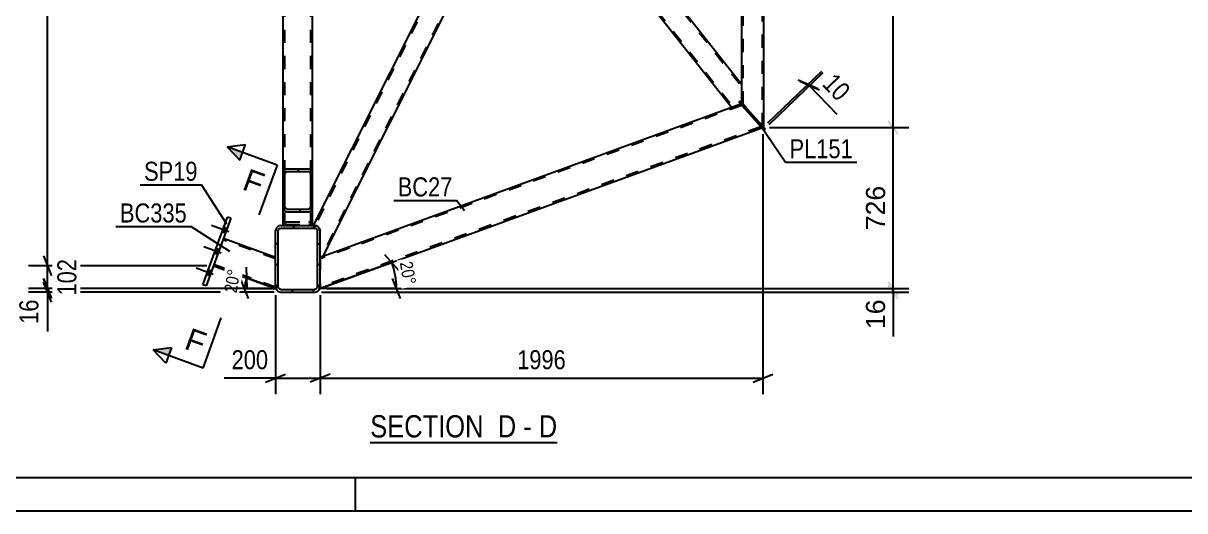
# Model space of a CAD drawing. Header units: millimetres. Extents: x -147 to 1042, y -583 to 258.
# Drawn here: x -57.9 to 116.6, y -583.3 to -510 of the extents above; entities that cross this region are included whole.
import ezdxf

# ---------------------------------------------------------------- set-up
doc = ezdxf.new("R2010")
doc.units = ezdxf.units.MM
doc.linetypes.add('DXK_LINE_DOT2', pattern=[3.9198, 1.9599, -1.9599])
doc.styles.add('Arial', font='arial.ttf', dxfattribs={"height": 0.2})
doc.styles.add('Arial Narrow', font='ARIALN.TTF', dxfattribs={"height": 0.2})

# ---------------------------------------------------------------- blocks, each defined once
blk = doc.blocks.new('Unknown-335478933-1131')
at = {"color": 5, "linetype": 'Continuous'}
for p, q in [((-141.98, -578.25), (1037.02, -578.25)), ((-7.98, -583.25), (-7.98, -578.25)), ((-146.98, -583.25), (1042.02, -583.25))]:
    blk.add_line(p, q, dxfattribs=at)
blk = doc.blocks.new('Unknown-335478933-16 - 3104')
at = {"color": 6, "linetype": 'Continuous'}
blk.add_line((-5.78, -572.98), (22.29, -572.98), dxfattribs=at)
at = {"color": 0, "linetype": 'Continuous'}
for points in [[(12.33, -572.23), (12.33, -568.73), (-5.78, -568.73), (-5.78, -572.23)], [(16.15, -572.23), (16.15, -568.73), (13.38, -568.73), (13.38, -572.23)], [(18.48, -572.23), (18.48, -568.73), (17.2, -568.73), (17.2, -572.23)], [(22.29, -572.23), (22.29, -568.73), (19.53, -568.73), (19.53, -572.23)]]:
    blk.add_wipeout(points, dxfattribs=at)
at = {"color": 7, "linetype": 'Continuous', "style": 'Arial Narrow'}
for s, p in [('SECTION ', (-5.78, -572.23)), ('D', (13.38, -572.23)), ('D', (19.53, -572.23)), ('-', (17.2, -572.23))]:
    blk.add_text(s, height=3.34, dxfattribs=at).set_placement(p)
blk = doc.blocks.new('Part-335478933-3254 - 3104')
at = {"color": 2, "linetype": 'Continuous'}
for p, q in [((-30.94, -549.29), (-27.24, -539.11)), ((-26.74, -539.29), (-30.44, -549.47)), ((-26.74, -539.29), (-27.24, -539.11)), ((-30.44, -549.47), (-30.94, -549.29))]:
    blk.add_line(p, q, dxfattribs=at)
blk = doc.blocks.new('Part-335478933-3125 - 3104')
at = {"color": 2, "linetype": 'Continuous'}
for p, q in [((17.75, -482.9), (19.01, -480.4)), ((19.01, -480.4), (19.48, -480.35)), ((19.48, -480.35), (50.01, -519.17)), ((17.83, -483.65), (17.75, -482.9)), ((17.83, -483.65), (48.52, -522.67)), ((50.01, -521.92), (50.01, -519.17))]:
    blk.add_line(p, q, dxfattribs=at)
at = {"color": 7, "linetype": 'DXK_LINE_DOT2'}
for p, q in [((17.98, -483.2), (19.24, -480.69)), ((19.24, -480.69), (19.28, -480.62)), ((19.32, -480.6), (19.28, -480.62)), ((19.33, -480.58), (19.32, -480.6)), ((19.32, -480.6), (19.33, -480.58)), ((19.33, -480.58), (19.36, -480.55)), ((19.36, -480.55), (19.38, -480.55)), ((19.36, -480.55), (19.38, -480.55)), ((19.38, -480.55), (19.48, -480.35)), ((19.38, -480.55), (50.01, -519.49)), ((17.95, -483.28), (17.98, -483.2)), ((17.93, -483.45), (17.83, -483.65)), ((17.92, -483.42), (17.94, -483.36)), ((17.92, -483.42), (17.93, -483.45)), ((17.93, -483.45), (17.92, -483.42)), ((17.93, -483.45), (48.72, -522.59)), ((17.94, -483.35), (17.95, -483.28)), ((17.94, -483.36), (17.94, -483.35)), ((17.94, -483.35), (17.94, -483.36)), ((49.88, -522.17), (48.52, -522.67)), ((49.79, -521.68), (49.59, -521.85)), ((49.88, -522.17), (49.59, -521.85)), ((50.01, -521.92), (49.79, -521.68))]:
    blk.add_line(p, q, dxfattribs=at)
blk = doc.blocks.new('Part-335478933-3130 - 3104')
at = {"color": 2, "linetype": 'Continuous'}
for p, q in [((53.35, -409.86), (52.95, -410.44)), ((53.35, -525.64), (53.35, -409.86)), ((52.95, -410.44), (50.41, -414.05)), ((50.01, -519.17), (50.01, -419.3))]:
    blk.add_line(p, q, dxfattribs=at)
at = {"color": 7, "linetype": 'DXK_LINE_DOT2'}
for p, q in [((53.35, -409.86), (53.23, -410.03)), ((53.15, -525.42), (53.15, -410.15)), ((50.41, -414.05), (50.01, -414.62)), ((50.01, -414.62), (50.01, -419.3)), ((50.21, -522.15), (50.21, -414.34)), ((50.01, -521.92), (50.01, -519.17)), ((53.35, -525.64), (50.01, -521.92))]:
    blk.add_line(p, q, dxfattribs=at)
blk = doc.blocks.new('Part-335478933-3136 - 3104')
at = {"linetype": 'Continuous'}
h = blk.add_hatch(dxfattribs=at)
h.set_pattern_fill('', scale=0.7, style=0, pattern_type=0)
h.set_pattern_definition([(45, (-18.8528, -537.528), (-1.57154, 1.57154), [])])
h.paths.add_polyline_path([(-18.85, -532.66), (-18.85, -537.53), (-18.81, -537.83), (-18.7, -538.08), (-18.52, -538.25), (-18.32, -538.31), (-14.99, -538.31), (-14.78, -538.25), (-14.61, -538.08), (-14.49, -537.83), (-14.45, -537.53), (-14.45, -532.66), (-14.49, -532.36), (-14.61, -532.11), (-14.78, -531.94), (-14.99, -531.88), (-18.32, -531.88), (-18.52, -531.94), (-18.7, -532.11), (-18.81, -532.36)])
h.paths.add_polyline_path([(-18.51, -532.39), (-18.42, -532.3), (-18.32, -532.27), (-14.99, -532.27), (-14.88, -532.3), (-14.8, -532.39), (-14.74, -532.51), (-14.72, -532.66), (-14.72, -537.53), (-14.74, -537.68), (-14.8, -537.8), (-14.88, -537.89), (-14.99, -537.92), (-18.32, -537.92), (-18.42, -537.89), (-18.51, -537.8), (-18.57, -537.68), (-18.59, -537.53), (-18.59, -532.66), (-18.57, -532.51)])
at = {"color": 2, "linetype": 'Continuous'}
for p, q in [((-18.32, -531.88), (-18.52, -531.94)), ((-18.32, -531.88), (-14.99, -531.88)), ((-14.78, -531.94), (-14.99, -531.88)), ((-18.81, -532.36), (-18.85, -532.66)), ((-18.85, -537.53), (-18.85, -532.66)), ((-18.59, -532.66), (-18.57, -532.51)), ((-18.59, -537.53), (-18.59, -532.66)), ((-18.42, -532.3), (-18.32, -532.27)), ((-18.32, -532.27), (-14.99, -532.27)), ((-14.99, -532.27), (-14.88, -532.3)), ((-14.74, -532.51), (-14.72, -532.66)), ((-14.72, -537.53), (-14.72, -532.66)), ((-14.45, -532.66), (-14.49, -532.36)), ((-14.45, -537.53), (-14.45, -532.66)), ((-18.85, -540.38), (-18.85, -537.53)), ((-18.85, -537.53), (-18.81, -537.83)), ((-18.57, -537.68), (-18.59, -537.53)), ((-18.52, -538.25), (-18.32, -538.31)), ((-18.32, -537.92), (-18.42, -537.89)), ((-18.32, -537.92), (-14.99, -537.92)), ((-18.32, -538.31), (-14.99, -538.31)), ((-14.88, -537.89), (-14.99, -537.92)), ((-14.99, -538.31), (-14.78, -538.25)), ((-14.72, -537.53), (-14.74, -537.68)), ((-14.49, -537.83), (-14.45, -537.53)), ((-14.45, -540.38), (-14.45, -537.53))]:
    blk.add_line(p, q, dxfattribs=at)
at = {"color": 7, "linetype": 'DXK_LINE_DOT2'}
for p, q in [((-18.85, -537.53), (-18.85, -532.66)), ((-18.59, -540.38), (-18.59, -532.66)), ((-14.72, -540.38), (-14.72, -532.66)), ((-14.45, -537.53), (-14.45, -532.66)), ((-18.85, -540.38), (-14.45, -540.38)), ((-18.82, -540.38), (-18.81, -540.3)), ((-18.51, -540.32), (-18.53, -540.38)), ((-18.52, -539.88), (-18.32, -539.82)), ((-18.42, -540.24), (-18.51, -540.32)), ((-18.32, -540.21), (-18.42, -540.24)), ((-18.32, -539.82), (-14.99, -539.82)), ((-18.32, -540.21), (-14.99, -540.21)), ((-14.99, -539.82), (-14.78, -539.88)), ((-14.88, -540.24), (-14.99, -540.21)), ((-14.8, -540.32), (-14.88, -540.24)), ((-14.77, -540.38), (-14.8, -540.32)), ((-14.49, -540.3), (-14.48, -540.38))]:
    blk.add_line(p, q, dxfattribs=at)
at = {"color": 2, "linetype": 'Continuous'}
for centre, radius, start, end in [((-18.12, -532.53), 0.709, 124.4662, 166.7049), ((-15.18, -532.53), 0.709, 13.2951, 55.5338), ((-18.22, -532.6), 0.354, 124.4662, 166.7049), ((-15.08, -532.6), 0.354, 13.2951, 55.5338), ((-18.12, -537.66), 0.709, 193.2951, 235.5338), ((-18.22, -537.6), 0.354, 193.2951, 235.5338), ((-15.08, -537.6), 0.354, 304.4662, 346.7049), ((-15.18, -537.66), 0.709, 304.4662, 346.7049)]:
    blk.add_arc(centre, radius, start, end, dxfattribs=at)
at = {"color": 7, "linetype": 'DXK_LINE_DOT2'}
for centre, start, end in [((-18.12, -540.46), 124.4662, 166.7049), ((-15.18, -540.46), 13.2951, 55.5338)]:
    blk.add_arc(centre, 0.709, start, end, dxfattribs=at)
blk = doc.blocks.new('Part-335478933-3275 - 3104')
at = {"color": 7, "linetype": 'DXK_LINE_DOT2'}
for p, q in [((-18.85, -540.38), (-18.85, -529.53)), ((-18.59, -540.38), (-18.59, -529.53)), ((-14.72, -540.38), (-14.72, -529.53)), ((-14.45, -540.38), (-14.45, -529.53)), ((-18.85, -540.38), (-14.45, -540.38)), ((-18.81, -540.32), (-18.82, -540.38)), ((-18.53, -540.38), (-18.51, -540.34)), ((-18.32, -539.84), (-18.52, -539.9)), ((-18.51, -540.34), (-18.42, -540.26)), ((-18.42, -540.26), (-18.32, -540.23)), ((-18.32, -539.84), (-14.99, -539.84)), ((-18.32, -540.23), (-14.99, -540.23)), ((-14.78, -539.9), (-14.99, -539.84)), ((-14.99, -540.23), (-14.88, -540.26)), ((-14.88, -540.26), (-14.8, -540.34)), ((-14.8, -540.34), (-14.78, -540.38)), ((-14.49, -540.38), (-14.49, -540.32))]:
    blk.add_line(p, q, dxfattribs=at)
for centre, start, end in [((-18.12, -540.48), 124.4664, 166.7051), ((-15.18, -540.48), 13.2949, 55.5336)]:
    blk.add_arc(centre, 0.709, start, end, dxfattribs=at)
blk = doc.blocks.new('Part-335478933-3151 - 3104')
at = {"color": 7, "linetype": 'DXK_LINE_DOT2'}
for p, q in [((-18.85, -444.05), (-14.45, -444.05)), ((-18.85, -451.77), (-18.85, -444.05)), ((-18.59, -540.38), (-18.59, -444.05)), ((-14.72, -540.38), (-14.72, -444.05)), ((-14.45, -451.77), (-14.45, -444.05)), ((-18.85, -540.38), (-18.85, -532.66)), ((-14.45, -540.38), (-14.45, -532.66)), ((-18.85, -540.38), (-14.45, -540.38))]:
    blk.add_line(p, q, dxfattribs=at)
at = {"color": 2, "linetype": 'Continuous'}
for p, q in [((-18.85, -532.66), (-18.85, -451.77)), ((-14.45, -532.66), (-14.45, -451.77))]:
    blk.add_line(p, q, dxfattribs=at)
blk = doc.blocks.new('Bolt-335478933-3179 - 3104')
at = {"linetype": 'Continuous'}
for points in [[(-27.55, -541.52), (-27.3, -540.83), (-27.8, -540.65), (-28.05, -541.34)], [(-27.55, -541.52), (-27.3, -540.83), (-27.8, -540.65), (-28.05, -541.34)], [(-27.55, -541.52), (-27.3, -540.83), (-27.8, -540.65), (-28.05, -541.34)], [(-28.72, -544.73), (-28.47, -544.04), (-28.97, -543.86), (-29.22, -544.55)], [(-28.72, -544.73), (-28.47, -544.04), (-28.97, -543.86), (-29.22, -544.55)], [(-29.88, -547.94), (-29.63, -547.25), (-30.14, -547.07), (-30.39, -547.76)], [(-29.88, -547.94), (-29.63, -547.25), (-30.14, -547.07), (-30.39, -547.76)], [(-29.88, -547.94), (-29.63, -547.25), (-30.14, -547.07), (-30.39, -547.76)]]:
    blk.add_hatch(color=1, dxfattribs=at).paths.add_polyline_path(points)
at = {"color": 1, "linetype": 'Continuous'}
for p, q in [((-27.02, -541.32), (-29.61, -540.38)), ((-27.02, -541.32), (-29.61, -540.38)), ((-27.02, -541.32), (-29.61, -540.38)), ((-27.3, -540.83), (-27.8, -540.65)), ((-27.3, -540.83), (-27.8, -540.65)), ((-27.3, -540.83), (-27.8, -540.65)), ((-27.55, -541.52), (-28.05, -541.34)), ((-27.55, -541.52), (-28.05, -541.34)), ((-27.55, -541.52), (-28.05, -541.34)), ((-28.18, -544.53), (-30.78, -543.59)), ((-28.18, -544.53), (-30.78, -543.59)), ((-28.47, -544.04), (-28.97, -543.86)), ((-28.47, -544.04), (-28.97, -543.86)), ((-28.72, -544.73), (-29.22, -544.55)), ((-28.72, -544.73), (-29.22, -544.55)), ((-29.35, -547.74), (-31.95, -546.8)), ((-29.35, -547.74), (-31.95, -546.8)), ((-29.35, -547.74), (-31.95, -546.8)), ((-29.88, -547.94), (-30.39, -547.76)), ((-29.88, -547.94), (-30.39, -547.76)), ((-29.88, -547.94), (-30.39, -547.76)), ((-29.63, -547.25), (-30.14, -547.07)), ((-29.63, -547.25), (-30.14, -547.07)), ((-29.63, -547.25), (-30.14, -547.07))]:
    blk.add_line(p, q, dxfattribs=at)
blk = doc.blocks.new('Part-335478933-3204 - 3104')
at = {"linetype": 'Continuous'}
h = blk.add_hatch(dxfattribs=at)
h.set_pattern_fill('', scale=0.7, style=0, pattern_type=0)
h.set_pattern_definition([(45, (-19.9862, -549.5813), (-1.57154, 1.57154), [])])
h.paths.add_polyline_path([(-19.99, -541.18), (-19.99, -549.58), (-19.93, -549.89), (-19.75, -550.15), (-19.49, -550.32), (-19.19, -550.38), (-14.12, -550.38), (-13.81, -550.32), (-13.55, -550.15), (-13.38, -549.89), (-13.32, -549.58), (-13.32, -541.18), (-13.38, -540.88), (-13.55, -540.62), (-13.81, -540.44), (-14.12, -540.38), (-19.19, -540.38), (-19.49, -540.44), (-19.75, -540.62), (-19.93, -540.88)])
h.paths.add_polyline_path([(-19.47, -540.9), (-19.34, -540.81), (-19.19, -540.78), (-14.12, -540.78), (-13.97, -540.81), (-13.84, -540.9), (-13.75, -541.03), (-13.72, -541.18), (-13.72, -549.58), (-13.75, -549.73), (-13.84, -549.86), (-13.97, -549.95), (-14.12, -549.98), (-19.19, -549.98), (-19.34, -549.95), (-19.47, -549.86), (-19.56, -549.73), (-19.59, -549.58), (-19.59, -541.18), (-19.56, -541.03)])
at = {"color": 2, "linetype": 'Continuous'}
for p, q in [((-19.19, -540.38), (-19.49, -540.44)), ((-19.34, -540.81), (-19.19, -540.78)), ((-19.19, -540.38), (-14.12, -540.38)), ((-19.19, -540.78), (-14.12, -540.78)), ((-13.81, -540.44), (-14.12, -540.38)), ((-14.12, -540.78), (-13.97, -540.81)), ((-19.93, -540.88), (-19.99, -541.18)), ((-19.99, -549.58), (-19.99, -541.18)), ((-19.59, -541.18), (-19.56, -541.03)), ((-19.59, -549.58), (-19.59, -541.18)), ((-13.75, -541.03), (-13.72, -541.18)), ((-13.72, -549.58), (-13.72, -541.18)), ((-13.32, -541.18), (-13.38, -540.88)), ((-13.32, -549.58), (-13.32, -541.18)), ((-19.99, -549.58), (-19.93, -549.89)), ((-19.56, -549.73), (-19.59, -549.58)), ((-19.49, -550.32), (-19.19, -550.38)), ((-19.19, -549.98), (-19.34, -549.95)), ((-19.19, -549.98), (-14.12, -549.98)), ((-19.19, -550.38), (-14.12, -550.38)), ((-13.97, -549.95), (-14.12, -549.98)), ((-14.12, -550.38), (-13.81, -550.32)), ((-13.72, -549.58), (-13.75, -549.73)), ((-13.38, -549.89), (-13.32, -549.58))]:
    blk.add_line(p, q, dxfattribs=at)
for centre, radius, start, end in [((-19.19, -541.18), 0.8, 112.5, 157.5), ((-19.19, -541.18), 0.4, 112.5, 157.5), ((-14.12, -541.18), 0.4, 22.5, 67.5), ((-14.12, -541.18), 0.8, 22.5, 67.5), ((-19.19, -549.58), 0.8, 202.5, 247.5), ((-19.19, -549.58), 0.4, 202.5, 247.5), ((-14.12, -549.58), 0.4, 292.5, 337.5), ((-14.12, -549.58), 0.8, 292.5, 337.5)]:
    blk.add_arc(centre, radius, start, end, dxfattribs=at)
blk = doc.blocks.new('Part-335478933-3234 - 3104')
at = {"color": 7, "linetype": 'DXK_LINE_DOT2'}
for p, q in [((48.59, -415.14), (-14.06, -540.39)), ((48.59, -415.14), (48.32, -415.24)), ((48.62, -415.11), (48.59, -415.14)), ((48.69, -415.08), (48.62, -415.11)), ((48.71, -415.06), (48.69, -415.08)), ((48.69, -415.08), (48.71, -415.06)), ((48.79, -415.01), (48.71, -415.06)), ((48.9, -414.96), (48.79, -415.01)), ((50.08, -414.54), (48.9, -414.96)), ((50.41, -414.05), (50.08, -414.54)), ((50.08, -414.54), (50.08, -418.28)), ((50.04, -418.67), (50.03, -418.79)), ((50.07, -418.48), (50.04, -418.62)), ((50.04, -418.62), (50.04, -418.67)), ((50.08, -418.28), (50.07, -418.48)), ((50.01, -418.85), (-13.14, -545.11)), ((50.03, -418.79), (50.01, -418.85)), ((50.01, -418.85), (50.01, -419.3)), ((17.2, -477.45), (15.55, -480.75)), ((19.48, -480.35), (17.83, -483.65)), ((-14.12, -540.38), (-14.28, -540.38)), ((-14.15, -540.38), (-14.12, -540.38)), ((-13.86, -540.43), (-14.12, -540.38)), ((-13.86, -540.43), (-13.81, -540.44)), ((-13.81, -540.44), (-13.86, -540.43)), ((-13.86, -540.43), (-13.81, -540.44)), ((-13.81, -540.44), (-13.86, -540.43)), ((-13.38, -540.88), (-13.32, -541.18)), ((-13.32, -541.18), (-13.38, -540.88)), ((-13.38, -540.88), (-13.32, -541.18)), ((-13.32, -541.18), (-13.38, -540.88)), ((-13.32, -545.18), (-13.32, -541.18)), ((-13.32, -545.18), (-12.87, -545.01))]:
    blk.add_line(p, q, dxfattribs=at)
at = {"color": 2, "linetype": 'Continuous'}
for p, q in [((49.12, -414.52), (48.32, -415.24)), ((49.12, -414.52), (50.41, -414.05)), ((50.41, -414.05), (50.41, -417.61)), ((48.32, -415.24), (17.2, -477.45)), ((50.01, -419.3), (50.41, -417.61)), ((19.48, -480.35), (50.01, -419.3)), ((-14.28, -540.38), (15.55, -480.75)), ((-12.87, -545.01), (17.83, -483.65))]:
    blk.add_line(p, q, dxfattribs=at)
at = {"color": 7, "linetype": 'DXK_LINE_DOT2'}
blk.add_arc((-14.12, -541.18), 0.8, 22.5, 67.5, dxfattribs=at)
blk.add_arc((-14.12, -541.18), 0.8, 22.5, 67.5, dxfattribs=at)
blk.add_arc((-14.12, -541.18), 0.8, 22.5, 67.5, dxfattribs=at)
blk.add_arc((-14.12, -541.18), 0.8, 22.5, 67.5, dxfattribs=at)
blk = doc.blocks.new('Part-335478933-3239 - 3104')
at = {"color": 2, "linetype": 'Continuous'}
for p, q in [((49.79, -521.68), (49.59, -521.85)), ((53.37, -526.07), (49.59, -521.85)), ((53.57, -525.89), (49.79, -521.68)), ((53.37, -526.07), (53.57, -525.89))]:
    blk.add_line(p, q, dxfattribs=at)
blk = doc.blocks.new('Part-335478933-3259 - 3104')
at = {"color": 2, "linetype": 'Continuous'}
for p, q in [((49.88, -522.17), (-13.32, -545.18)), ((-13.32, -549.86), (53.04, -525.7)), ((-13.32, -549.83), (-13.32, -549.58)), ((-13.32, -549.83), (-13.32, -549.86))]:
    blk.add_line(p, q, dxfattribs=at)
at = {"color": 7, "linetype": 'DXK_LINE_DOT2'}
for p, q in [((50.02, -522.33), (-13.32, -545.39)), ((53.04, -525.7), (49.88, -522.17)), ((52.9, -525.54), (-13.32, -549.65)), ((-13.32, -545.21), (-13.32, -545.18)), ((-13.32, -545.18), (-13.32, -549.58))]:
    blk.add_line(p, q, dxfattribs=at)
blk = doc.blocks.new('Part-335478933-3283 - 3104')
at = {"color": 7, "linetype": 'DXK_LINE_DOT2'}
for p, q in [((-27.84, -542.32), (-29.34, -546.45)), ((-19.99, -545.39), (-27.91, -542.51)), ((-19.99, -545.21), (-19.99, -545.18)), ((-19.99, -549.6), (-19.99, -545.18)), ((-19.99, -549.65), (-29.27, -546.26))]:
    blk.add_line(p, q, dxfattribs=at)
at = {"color": 2, "linetype": 'Continuous'}
for p, q in [((-19.99, -545.18), (-27.84, -542.32)), ((-29.34, -546.45), (-19.99, -549.86)), ((-19.99, -549.6), (-19.99, -549.58)), ((-19.99, -549.86), (-19.99, -549.6))]:
    blk.add_line(p, q, dxfattribs=at)
blk = doc.blocks.new('StraightDimension-335478933-3392 - 3104')
at = {"linetype": 'Continuous'}
for points in [[(71.91, -524.74), (72.06, -524.54), (73.56, -526.54), (73.41, -526.74)], [(73.56, -550.76), (73.41, -550.96), (71.91, -548.96), (72.06, -548.76)]]:
    blk.add_hatch(color=7, dxfattribs=at).paths.add_polyline_path(points)
at = {"color": 7, "linetype": 'Continuous'}
for p, q in [((54.21, -525.64), (75.14, -525.64)), ((72.74, -549.86), (72.74, -525.64)), ((-12.32, -549.86), (75.14, -549.86))]:
    blk.add_line(p, q, dxfattribs=at)
at = {"color": 0}
blk.add_wipeout([(72.14, -533.82), (67.94, -533.82), (67.94, -541.69), (72.14, -541.69)], dxfattribs=at)
at = {"color": 3, "style": 'Arial'}
blk.add_text('726', height=2.865, rotation=90.0002, dxfattribs=at).set_placement((71.54, -541.09))
blk = doc.blocks.new('StraightDimension-335478933-11997 - 3104')
at = {"color": 7, "linetype": 'Continuous'}
for p, q in [((-54.87, -548.36), (-53.67, -551.36)), ((-53.67, -551.88), (-54.87, -548.88)), ((-20.99, -549.86), (-57.12, -549.86)), ((-20.19, -550.38), (-57.12, -550.38)), ((-54.27, -550.38), (-54.27, -549.86))]:
    blk.add_line(p, q, dxfattribs=at)
at = {"color": 0}
blk.add_wipeout([(-55.02, -550.91), (-59.22, -550.91), (-59.22, -555.76), (-55.02, -555.76)], dxfattribs=at)
at = {"color": 7, "linetype": 'Continuous'}
blk.add_line((-54.27, -550.38), (-54.27, -556.29), dxfattribs=at)
blk.add_line((-54.27, -550.38), (-54.27, -556.29), dxfattribs=at)
at = {"color": 3, "style": 'Arial Narrow'}
blk.add_text('16', height=2.863, rotation=90.0002, dxfattribs=at).set_placement((-55.62, -555.16))
blk = doc.blocks.new('StraightDimension-335478933-3372 - 3104')
at = {"linetype": 'Continuous'}
for points in [[(73.56, -550.76), (73.41, -550.96), (71.91, -548.96), (72.06, -548.76)], [(71.91, -549.48), (72.06, -549.28), (73.56, -551.28), (73.41, -551.48)]]:
    blk.add_hatch(color=7, dxfattribs=at).paths.add_polyline_path(points)
at = {"color": 7, "linetype": 'Continuous'}
for p, q in [((-13.12, -550.38), (75.14, -550.38)), ((-12.32, -549.86), (75.14, -549.86)), ((72.74, -550.38), (72.74, -549.86))]:
    blk.add_line(p, q, dxfattribs=at)
at = {"color": 0}
blk.add_wipeout([(72.14, -550.91), (67.94, -550.91), (67.94, -556.55), (72.14, -556.55)], dxfattribs=at)
at = {"color": 7, "linetype": 'Continuous'}
blk.add_line((72.74, -550.38), (72.74, -557.08), dxfattribs=at)
blk.add_line((72.74, -550.38), (72.74, -557.08), dxfattribs=at)
at = {"color": 3, "style": 'Arial'}
blk.add_text('16', height=2.865, rotation=90.0002, dxfattribs=at).set_placement((71.54, -555.95))
blk = doc.blocks.new('AngleDimension-335478933-3319 - 3104')
at = {"color": 7, "linetype": 'Continuous'}
for p, q in [((-24.42, -546.65), (-24.32, -549.88)), ((-24.05, -551.36), (-25.25, -548.36)), ((-20.93, -549.52), (-24.37, -548.26)), ((-24.37, -548.26), (-19.99, -549.86)), ((-24.65, -549.86), (-19.99, -549.86))]:
    blk.add_line(p, q, dxfattribs=at)
blk.add_arc((-19.99, -549.86), 4.66, 160, 180, dxfattribs=at)
at = {"color": 0}
blk.add_wipeout([(-24.8, -546.82), (-27.55, -546.34), (-28.3, -550.58), (-25.54, -551.06)], dxfattribs=at)
at = {"color": 3, "style": 'Arial Narrow'}
blk.add_text('20°', height=1.909, rotation=80.0021, dxfattribs=at).set_placement((-25.87, -550.6))
blk = doc.blocks.new('AngleDimension-335478933-3310 - 3104')
at = {"color": 7, "linetype": 'Continuous'}
for p, q in [((-2.54, -545.94), (-13.32, -549.86)), ((-12.38, -549.52), (-2.54, -545.94)), ((-3.62, -544.73), (-1.47, -547.14)), ((-1.25, -551.36), (-2.45, -548.36)), ((-1.85, -549.86), (-13.32, -549.86))]:
    blk.add_line(p, q, dxfattribs=at)
blk.add_arc((-13.32, -549.86), 11.47, 0, 19.9999, dxfattribs=at)
at = {"color": 0}
blk.add_wipeout([(-1.06, -549.88), (1.69, -549.4), (0.95, -545.16), (-1.81, -545.64)], dxfattribs=at)
at = {"color": 3, "style": 'Arial Narrow'}
blk.add_text('20°', height=1.909, rotation=-80.0021, dxfattribs=at).set_placement((-1.35, -545.97))
blk = doc.blocks.new('StraightDimension-335478933-3415 - 3104')
at = {"color": 7, "linetype": 'Continuous'}
for p, q in [((-19.99, -550.86), (-19.99, -565.73)), ((-13.32, -550.86), (-13.32, -565.73)), ((-21.49, -563.93), (-18.49, -562.73)), ((-19.99, -563.33), (-13.32, -563.33)), ((-11.82, -562.73), (-14.82, -563.93))]:
    blk.add_line(p, q, dxfattribs=at)
at = {"color": 0}
blk.add_wipeout([(-20.51, -562.58), (-20.51, -558.38), (-27.2, -558.38), (-27.2, -562.58)], dxfattribs=at)
at = {"color": 7, "linetype": 'Continuous'}
blk.add_line((-19.99, -563.33), (-27.72, -563.33), dxfattribs=at)
blk.add_line((-19.99, -563.33), (-27.72, -563.33), dxfattribs=at)
at = {"color": 3, "style": 'Arial Narrow'}
blk.add_text('200', height=2.863, dxfattribs=at).set_placement((-26.6, -561.98))
blk = doc.blocks.new('StraightDimension-335478933-3403 - 3104')
at = {"linetype": 'Continuous'}
for points in [[(71.91, -408.96), (72.06, -408.76), (73.56, -410.76), (73.41, -410.96)], [(73.56, -526.54), (73.41, -526.74), (71.91, -524.74), (72.06, -524.54)]]:
    blk.add_hatch(color=7, dxfattribs=at).paths.add_polyline_path(points)
at = {"color": 7, "linetype": 'Continuous'}
for p, q in [((54.35, -409.86), (75.14, -409.86)), ((72.74, -525.64), (72.74, -409.86)), ((54.21, -525.64), (75.14, -525.64))]:
    blk.add_line(p, q, dxfattribs=at)
at = {"color": 0}
blk.add_wipeout([(72.14, -462.71), (67.94, -462.71), (67.94, -472.8), (72.14, -472.8)], dxfattribs=at)
at = {"color": 3, "style": 'Arial'}
blk.add_text('3473', height=2.865, rotation=90.0002, dxfattribs=at).set_placement((71.54, -472.2))
blk = doc.blocks.new('StraightDimension-335478933-3434 - 3104')
at = {"color": 7, "linetype": 'Continuous'}
for p, q in [((53.21, -526.64), (53.21, -565.73)), ((-13.32, -550.86), (-13.32, -565.73)), ((-11.82, -562.73), (-14.82, -563.93)), ((-13.32, -563.33), (53.21, -563.33)), ((51.71, -563.93), (54.71, -562.73))]:
    blk.add_line(p, q, dxfattribs=at)
at = {"color": 0}
blk.add_wipeout([(24.2, -562.58), (24.2, -558.38), (15.69, -558.38), (15.69, -562.58)], dxfattribs=at)
at = {"color": 3, "style": 'Arial Narrow'}
blk.add_text('1996', height=2.863, dxfattribs=at).set_placement((16.29, -561.98))
blk = doc.blocks.new('StraightDimension-335478933-3471 - 3104')
at = {"color": 7, "linetype": 'Continuous'}
for p, q in [((53.93, -524.95), (62.03, -517.17)), ((54.16, -525.19), (62.26, -517.41)), ((58.51, -518.48), (61.45, -519.81)), ((61.68, -520.05), (58.74, -518.72)), ((59.98, -519.14), (60.21, -519.38))]:
    blk.add_line(p, q, dxfattribs=at)
at = {"color": 0}
blk.add_wipeout([(64.48, -522.74), (67.51, -519.83), (64.14, -516.33), (61.11, -519.24)], dxfattribs=at)
at = {"color": 7, "linetype": 'Continuous'}
blk.add_line((60.21, -519.38), (64.3, -523.64), dxfattribs=at)
blk.add_line((60.21, -519.38), (64.3, -523.64), dxfattribs=at)
at = {"color": 3, "style": 'Arial Narrow'}
blk.add_text('10', height=2.863, rotation=-46.146, dxfattribs=at).set_placement((61.96, -519.26))
blk = doc.blocks.new('StraightDimension-335478933-11995 - 3104')
at = {"color": 7, "linetype": 'Continuous'}
for p, q in [((-20.99, -437.68), (-57.12, -437.68)), ((-53.67, -439.18), (-54.87, -436.18)), ((-54.27, -546.45), (-54.27, -437.68)), ((-54.87, -544.95), (-53.67, -547.95)), ((-30.34, -546.45), (-57.12, -546.45))]:
    blk.add_line(p, q, dxfattribs=at)
at = {"color": 0}
blk.add_wipeout([(-55.02, -487.81), (-59.22, -487.81), (-59.22, -496.32), (-55.02, -496.32)], dxfattribs=at)
at = {"color": 3, "style": 'Arial Narrow'}
blk.add_text('3263', height=2.863, rotation=90.0002, dxfattribs=at).set_placement((-55.62, -495.72))
blk = doc.blocks.new('StraightDimension-335478933-11996 - 3104')
at = {"color": 7, "linetype": 'Continuous'}
for p, q in [((-54.87, -544.95), (-53.67, -547.95)), ((-30.34, -546.45), (-56.67, -546.45)), ((-54.27, -549.86), (-54.27, -546.45)), ((-53.67, -551.36), (-54.87, -548.36)), ((-20.99, -549.86), (-56.67, -549.86))]:
    blk.add_line(p, q, dxfattribs=at)
at = {"color": 0}
blk.add_wipeout([(-49.32, -544.81), (-53.52, -544.81), (-53.52, -551.5), (-49.32, -551.5)], dxfattribs=at)
at = {"color": 3, "style": 'Arial Narrow'}
blk.add_text('102', height=2.863, rotation=90.0002, dxfattribs=at).set_placement((-49.92, -550.9))
blk = doc.blocks.new('Mark-335478933-3279 - 3104')
at = {"color": 0}
blk.add_wipeout([(-33.32, -539.93), (-33.32, -536.93), (-43.37, -536.93), (-43.37, -539.93)], dxfattribs=at)
blk.add_wipeout([(-33.32, -539.93), (-33.32, -536.93), (-43.37, -536.93), (-43.37, -539.93)], dxfattribs=at)
at = {"color": 30, "linetype": 'Continuous'}
for p in [(-43.97, -540.53), (-26.89, -544.3)]:
    blk.add_line(p, (-32.72, -540.53), dxfattribs=at)
at = {"color": 3, "style": 'Arial Narrow'}
blk.add_text('BC335', height=2.863, dxfattribs=at).set_placement((-43.37, -539.93))
blk = doc.blocks.new('Mark-335478933-3235 - 3104')
at = {"color": 0}
blk.add_wipeout([(66.71, -530.27), (66.71, -527.27), (57.2, -527.27), (57.2, -530.27)], dxfattribs=at)
blk.add_wipeout([(66.71, -530.27), (66.71, -527.27), (57.2, -527.27), (57.2, -530.27)], dxfattribs=at)
at = {"color": 30, "linetype": 'Continuous'}
for p, q in [((52.91, -525.38), (56.6, -530.87)), ((56.6, -530.87), (67.31, -530.87))]:
    blk.add_line(p, q, dxfattribs=at)
at = {"color": 3, "style": 'Arial Narrow'}
blk.add_text('PL151', height=2.863, dxfattribs=at).set_placement((57.2, -530.27))
blk = doc.blocks.new('Mark-335478933-3250 - 3104')
at = {"color": 0}
blk.add_wipeout([(-31.71, -533.66), (-31.71, -530.66), (-39.75, -530.66), (-39.75, -533.66)], dxfattribs=at)
blk.add_wipeout([(-31.71, -533.66), (-31.71, -530.66), (-39.75, -530.66), (-39.75, -533.66)], dxfattribs=at)
at = {"color": 30, "linetype": 'Continuous'}
for p in [(-40.35, -534.26), (-27.31, -540.19)]:
    blk.add_line(p, (-31.11, -534.26), dxfattribs=at)
at = {"color": 3, "style": 'Arial Narrow'}
blk.add_text('SP19', height=2.863, dxfattribs=at).set_placement((-39.75, -533.66))
blk = doc.blocks.new('Mark-335478933-3255 - 3104')
at = {"color": 0}
blk.add_wipeout([(6.57, -536.01), (6.57, -533.01), (-1.65, -533.01), (-1.65, -536.01)], dxfattribs=at)
blk.add_wipeout([(6.57, -536.01), (6.57, -533.01), (-1.65, -533.01), (-1.65, -536.01)], dxfattribs=at)
at = {"color": 30, "linetype": 'Continuous'}
for p in [(-2.25, -536.61), (8.4, -538.18)]:
    blk.add_line(p, (7.17, -536.61), dxfattribs=at)
at = {"color": 3, "style": 'Arial Narrow'}
blk.add_text('BC27', height=2.863, dxfattribs=at).set_placement((-1.65, -536.01))
blk = doc.blocks.new('SectionMark-335478933-3476 - 3104')
at = {"linetype": 'Continuous'}
for points in [[(-24.95, -529.41), (-25.37, -530.58), (-27.29, -528.55)], [(-35.62, -558.74), (-36.05, -559.92), (-38.4, -559.06)]]:
    blk.add_hatch(color=6, dxfattribs=at).paths.add_polyline_path(points)
at = {"color": 6, "linetype": 'Continuous'}
for p, q in [((-27.29, -528.55), (-24.52, -528.23)), ((-27.29, -528.55), (-25.37, -530.58)), ((-25.37, -530.58), (-24.52, -528.23)), ((-38.4, -559.06), (-35.62, -558.74)), ((-36.48, -561.09), (-38.4, -559.06)), ((-35.62, -558.74), (-36.48, -561.09))]:
    blk.add_line(p, q, dxfattribs=at)
at = {"color": 0, "linetype": 'Continuous'}
for points in [[(-22.51, -535.88), (-21.32, -532.59), (-23.99, -531.61), (-25.19, -534.9)], [(-31.22, -559.81), (-30.03, -556.52), (-32.71, -555.55), (-33.9, -558.84)]]:
    blk.add_wipeout(points, dxfattribs=at)
at = {"color": 6, "linetype": 'Continuous'}
for p, q in [((-19.78, -531.29), (-27.29, -528.55)), ((-19.78, -531.29), (-22.51, -538.8)), ((-30.88, -561.8), (-28.15, -554.28)), ((-30.88, -561.8), (-38.4, -559.06))]:
    blk.add_line(p, q, dxfattribs=at)
at = {"color": 3, "linetype": 'Continuous', "style": 'Arial'}
for p in [(-25.19, -534.9), (-33.9, -558.84)]:
    blk.add_text('F', height=3.34, rotation=-20.002, dxfattribs=at).set_placement(p)

msp = doc.modelspace()

# ---------------------------------------------------------------- block references
for name in ['Unknown-335478933-1131', 'Part-335478933-3130 - 3104', 'Part-335478933-3234 - 3104', 'Part-335478933-3151 - 3104', 'Part-335478933-3125 - 3104', 'Part-335478933-3259 - 3104', 'Part-335478933-3239 - 3104', 'Part-335478933-3275 - 3104', 'Part-335478933-3136 - 3104', 'Bolt-335478933-3179 - 3104', 'Part-335478933-3254 - 3104', 'Part-335478933-3204 - 3104', 'Part-335478933-3283 - 3104']:
    msp.add_blockref(name, (0, 0))

# ---------------------------------------------------------------- next in the draw order: block references
for name in ['StraightDimension-335478933-3392 - 3104', 'StraightDimension-335478933-11997 - 3104', 'Unknown-335478933-16 - 3104']:
    msp.add_blockref(name, (0, 0))

# ---------------------------------------------------------------- next in the draw order: block references
for name in ['StraightDimension-335478933-3403 - 3104', 'AngleDimension-335478933-3319 - 3104', 'StraightDimension-335478933-3372 - 3104']:
    msp.add_blockref(name, (0, 0))

# ---------------------------------------------------------------- next in the draw order: block references
for name in ['StraightDimension-335478933-11995 - 3104', 'StraightDimension-335478933-3471 - 3104', 'AngleDimension-335478933-3310 - 3104']:
    msp.add_blockref(name, (0, 0))

# ---------------------------------------------------------------- next in the draw order: block references
msp.add_blockref('StraightDimension-335478933-3415 - 3104', (0, 0))

# ---------------------------------------------------------------- next in the draw order: block references
for name in ['StraightDimension-335478933-3434 - 3104', 'StraightDimension-335478933-11996 - 3104']:
    msp.add_blockref(name, (0, 0))

# ---------------------------------------------------------------- next in the draw order: block references
for name in ['Mark-335478933-3235 - 3104', 'Mark-335478933-3255 - 3104', 'Mark-335478933-3279 - 3104']:
    msp.add_blockref(name, (0, 0))

# ---------------------------------------------------------------- next in the draw order: block references
msp.add_blockref('Mark-335478933-3250 - 3104', (0, 0))

# ---------------------------------------------------------------- next in the draw order: block references
msp.add_blockref('SectionMark-335478933-3476 - 3104', (0, 0))

doc.saveas('drawing.dxf')
